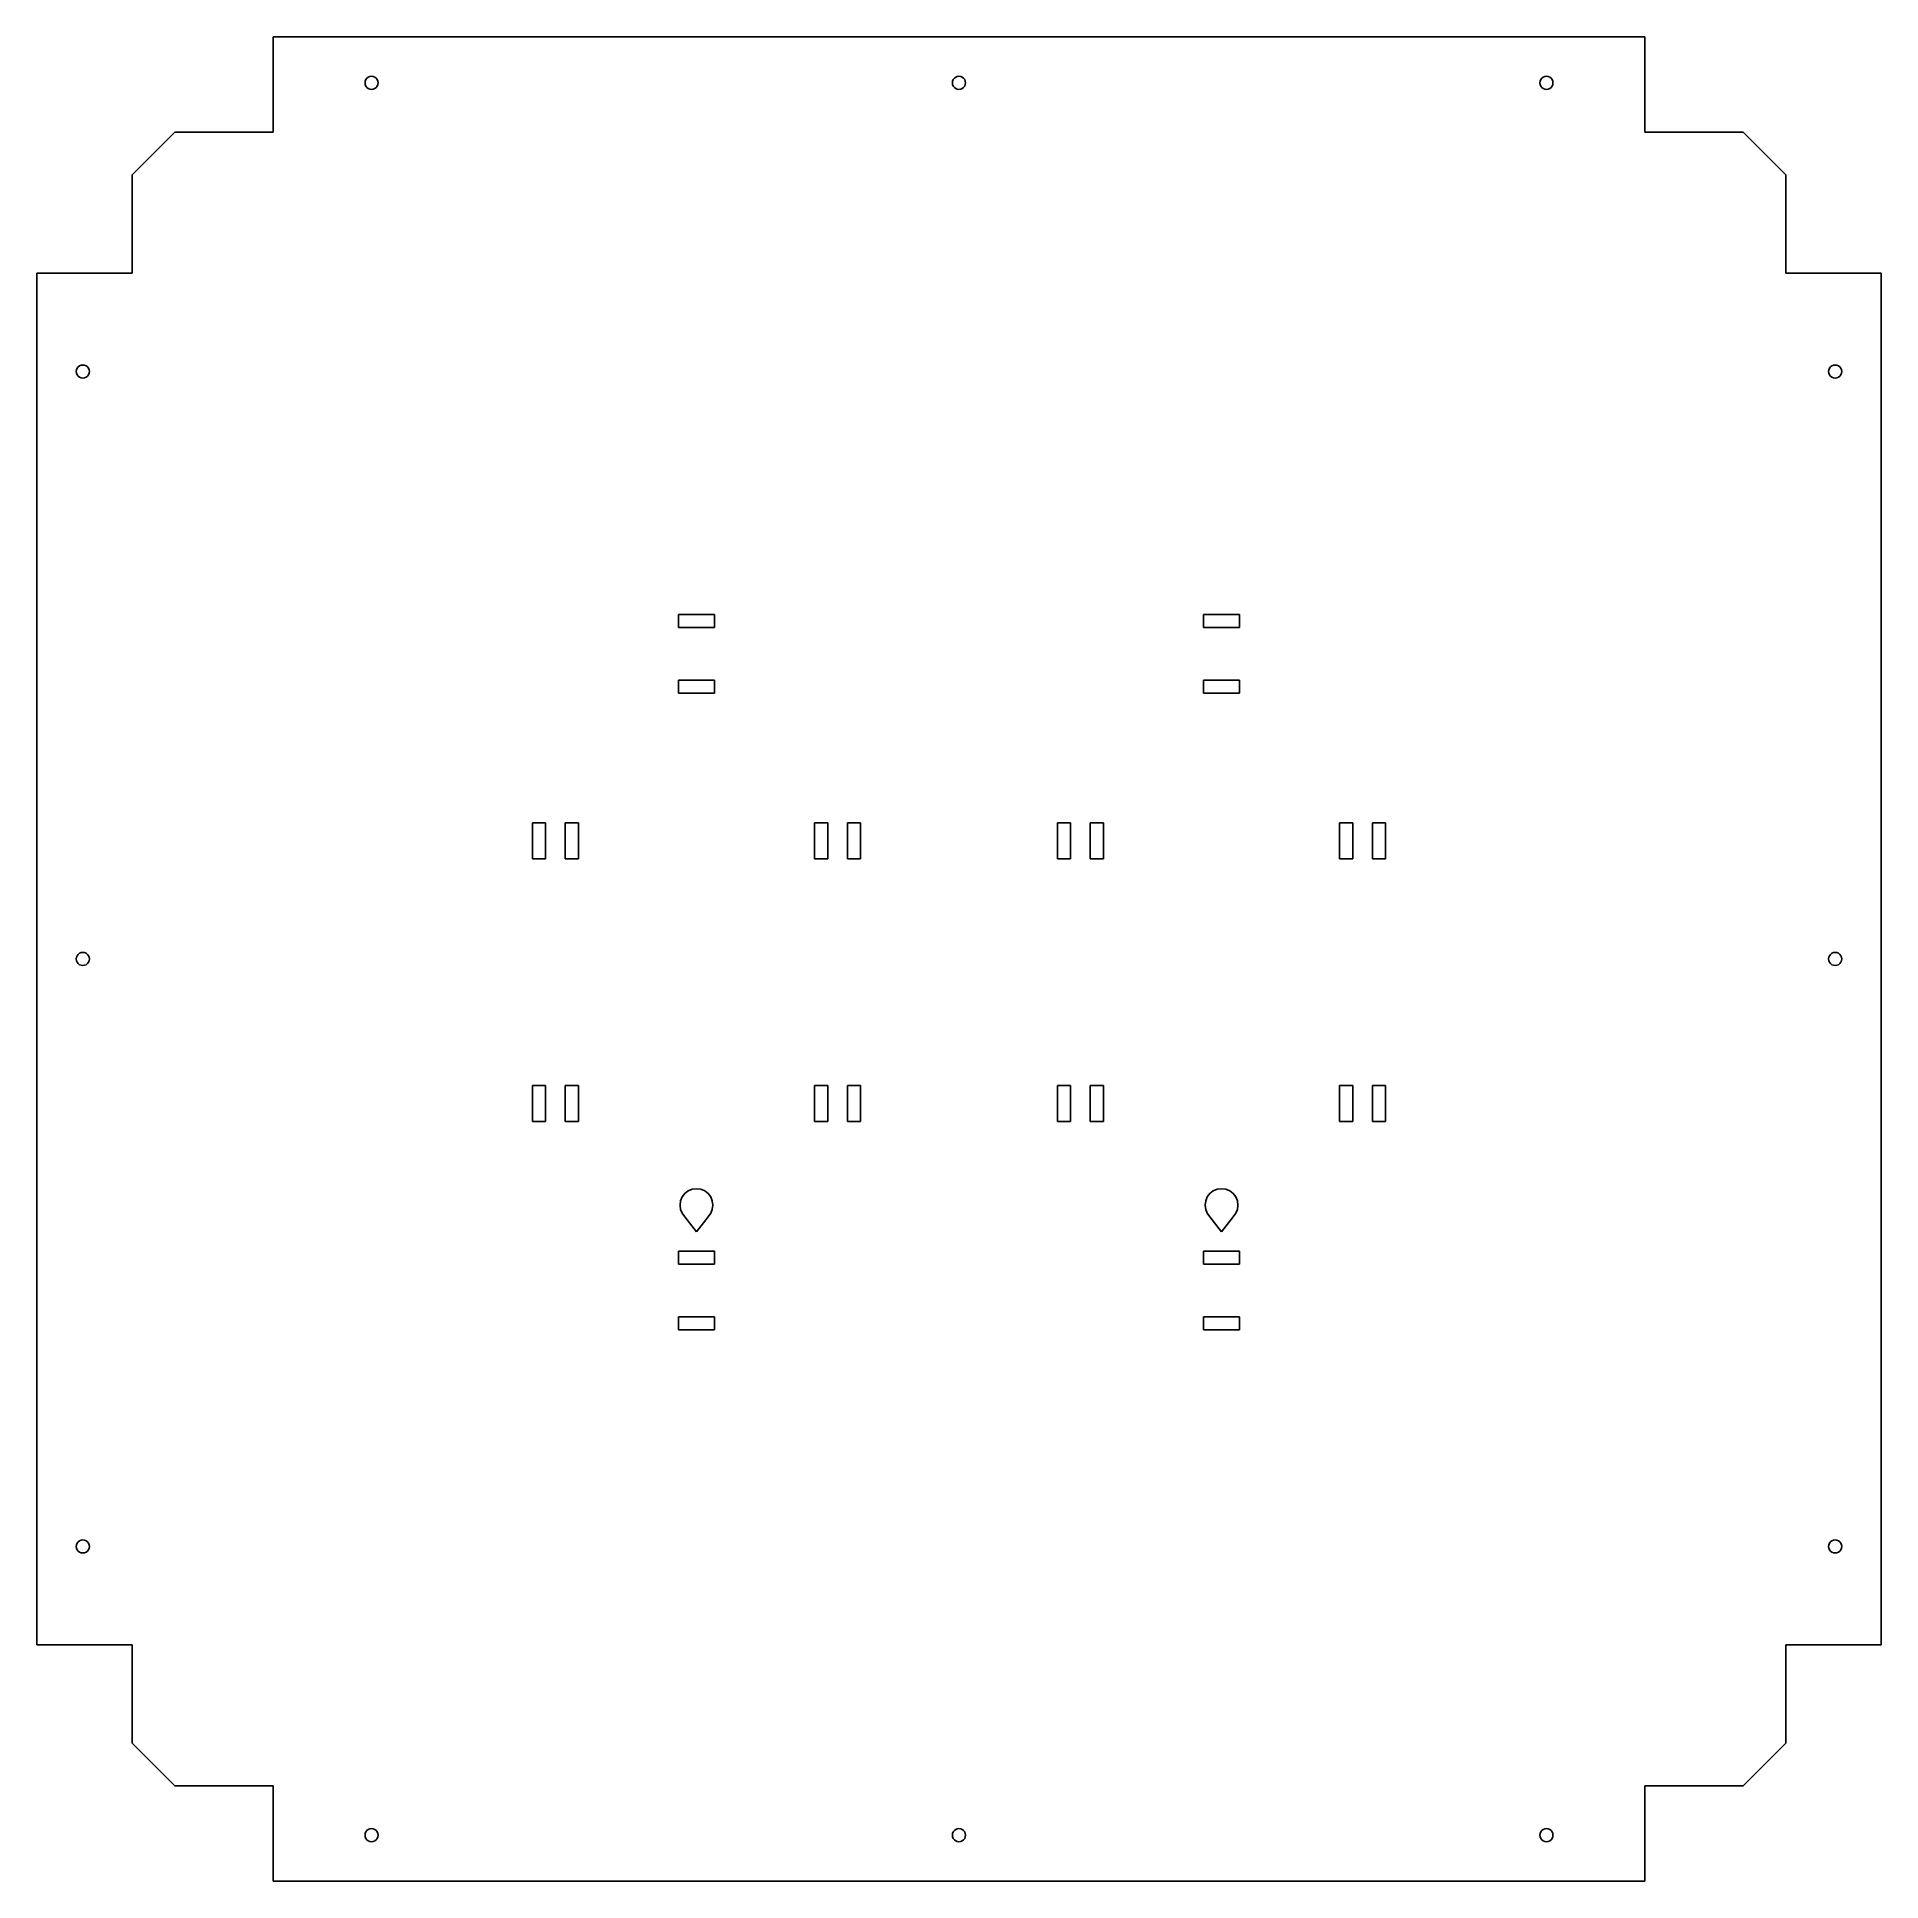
# Model space of a CAD drawing. Header units: metres. Extents: x 3272 to 3834, y 3476 to 4038.
import ezdxf

# ---------------------------------------------------------------- set-up
doc = ezdxf.new("R2010")
doc.units = ezdxf.units.M

msp = doc.modelspace()

# ---------------------------------------------------------------- linework, layer by layer
at = {"layer": 'GROUP0'}
for p, q in [((3762.09, 4037.89, 0), (3344.09, 4037.89, 0)), ((3344.09, 4037.89, 0), (3344.09, 4008.89, 0)), ((3762.09, 4008.89, 0), (3762.09, 4037.89, 0)), ((3372.16, 4024.41, 0), (3372.09, 4023.89, 0)), ((3372.36, 4024.89, 0), (3372.16, 4024.41, 0)), ((3372.68, 4025.3, 0), (3372.36, 4024.89, 0)), ((3373.09, 4025.62, 0), (3372.68, 4025.3, 0)), ((3373.57, 4025.82, 0), (3373.09, 4025.62, 0)), ((3374.09, 4025.89, 0), (3373.57, 4025.82, 0)), ((3374.61, 4025.82, 0), (3374.09, 4025.89, 0)), ((3375.09, 4025.62, 0), (3374.61, 4025.82, 0)), ((3375.51, 4025.3, 0), (3375.09, 4025.62, 0)), ((3375.82, 4024.89, 0), (3375.51, 4025.3, 0)), ((3376.02, 4024.41, 0), (3375.82, 4024.89, 0)), ((3376.09, 4023.89, 0), (3376.02, 4024.41, 0)), ((3551.16, 4024.41, 0), (3551.09, 4023.89, 0)), ((3551.36, 4024.89, 0), (3551.16, 4024.41, 0)), ((3551.68, 4025.3, 0), (3551.36, 4024.89, 0)), ((3552.09, 4025.62, 0), (3551.68, 4025.3, 0)), ((3552.57, 4025.82, 0), (3552.09, 4025.62, 0)), ((3553.09, 4025.89, 0), (3552.57, 4025.82, 0)), ((3553.61, 4025.82, 0), (3553.09, 4025.89, 0)), ((3554.09, 4025.62, 0), (3553.61, 4025.82, 0)), ((3554.51, 4025.3, 0), (3554.09, 4025.62, 0)), ((3554.82, 4024.89, 0), (3554.51, 4025.3, 0)), ((3555.02, 4024.41, 0), (3554.82, 4024.89, 0)), ((3555.09, 4023.89, 0), (3555.02, 4024.41, 0)), ((3730.16, 4024.41, 0), (3730.09, 4023.89, 0)), ((3730.36, 4024.89, 0), (3730.16, 4024.41, 0)), ((3730.68, 4025.3, 0), (3730.36, 4024.89, 0)), ((3731.09, 4025.62, 0), (3730.68, 4025.3, 0)), ((3731.57, 4025.82, 0), (3731.09, 4025.62, 0)), ((3732.09, 4025.89, 0), (3731.57, 4025.82, 0)), ((3732.61, 4025.82, 0), (3732.09, 4025.89, 0)), ((3733.09, 4025.62, 0), (3732.61, 4025.82, 0)), ((3733.51, 4025.3, 0), (3733.09, 4025.62, 0)), ((3733.82, 4024.89, 0), (3733.51, 4025.3, 0)), ((3734.02, 4024.41, 0), (3733.82, 4024.89, 0)), ((3734.09, 4023.89, 0), (3734.02, 4024.41, 0)), ((3372.09, 4023.89, 0), (3372.16, 4023.37, 0)), ((3372.16, 4023.37, 0), (3372.36, 4022.89, 0)), ((3372.36, 4022.89, 0), (3372.68, 4022.47, 0)), ((3372.68, 4022.47, 0), (3373.09, 4022.16, 0)), ((3373.09, 4022.16, 0), (3373.57, 4021.96, 0)), ((3373.57, 4021.96, 0), (3374.09, 4021.89, 0)), ((3374.09, 4021.89, 0), (3374.61, 4021.96, 0)), ((3374.61, 4021.96, 0), (3375.09, 4022.16, 0)), ((3375.09, 4022.16, 0), (3375.51, 4022.47, 0)), ((3375.51, 4022.47, 0), (3375.82, 4022.89, 0)), ((3375.82, 4022.89, 0), (3376.02, 4023.37, 0)), ((3376.02, 4023.37, 0), (3376.09, 4023.89, 0)), ((3551.09, 4023.89, 0), (3551.16, 4023.37, 0)), ((3551.16, 4023.37, 0), (3551.36, 4022.89, 0)), ((3551.36, 4022.89, 0), (3551.68, 4022.47, 0)), ((3551.68, 4022.47, 0), (3552.09, 4022.16, 0)), ((3552.09, 4022.16, 0), (3552.57, 4021.96, 0)), ((3552.57, 4021.96, 0), (3553.09, 4021.89, 0)), ((3553.09, 4021.89, 0), (3553.61, 4021.96, 0)), ((3553.61, 4021.96, 0), (3554.09, 4022.16, 0)), ((3554.09, 4022.16, 0), (3554.51, 4022.47, 0)), ((3554.51, 4022.47, 0), (3554.82, 4022.89, 0)), ((3554.82, 4022.89, 0), (3555.02, 4023.37, 0)), ((3555.02, 4023.37, 0), (3555.09, 4023.89, 0)), ((3730.09, 4023.89, 0), (3730.16, 4023.37, 0)), ((3730.16, 4023.37, 0), (3730.36, 4022.89, 0)), ((3730.36, 4022.89, 0), (3730.68, 4022.47, 0)), ((3730.68, 4022.47, 0), (3731.09, 4022.16, 0)), ((3731.09, 4022.16, 0), (3731.57, 4021.96, 0)), ((3731.57, 4021.96, 0), (3732.09, 4021.89, 0)), ((3732.09, 4021.89, 0), (3732.61, 4021.96, 0)), ((3732.61, 4021.96, 0), (3733.09, 4022.16, 0)), ((3733.09, 4022.16, 0), (3733.51, 4022.47, 0)), ((3733.51, 4022.47, 0), (3733.82, 4022.89, 0)), ((3733.82, 4022.89, 0), (3734.02, 4023.37, 0)), ((3734.02, 4023.37, 0), (3734.09, 4023.89, 0)), ((3314.09, 4008.89, 0), (3301.09, 3995.89, 0)), ((3344.09, 4008.89, 0), (3314.09, 4008.89, 0)), ((3762.09, 4008.89, 0), (3792.09, 4008.89, 0)), ((3805.09, 3995.89, 0), (3792.09, 4008.89, 0)), ((3301.09, 3965.89, 0), (3301.09, 3995.89, 0)), ((3805.09, 3965.89, 0), (3805.09, 3995.89, 0)), ((3301.09, 3965.89, 0), (3272.09, 3965.89, 0)), ((3272.09, 3965.89, 0), (3272.09, 3547.89)), ((3834.09, 3965.89, 0), (3805.09, 3965.89, 0)), ((3834.09, 3547.89, 0), (3834.09, 3965.89, 0)), ((3284.16, 3936.41, 0), (3284.09, 3935.89, 0)), ((3284.09, 3935.89, 0), (3284.16, 3935.37, 0)), ((3284.36, 3936.89, 0), (3284.16, 3936.41, 0)), ((3284.16, 3935.37, 0), (3284.36, 3934.89, 0)), ((3284.68, 3937.3, 0), (3284.36, 3936.89, 0)), ((3284.36, 3934.89, 0), (3284.68, 3934.47, 0)), ((3285.09, 3937.62, 0), (3284.68, 3937.3, 0)), ((3284.68, 3934.47, 0), (3285.09, 3934.16, 0)), ((3285.57, 3937.82, 0), (3285.09, 3937.62, 0)), ((3285.09, 3934.16, 0), (3285.57, 3933.96, 0)), ((3286.09, 3937.89, 0), (3285.57, 3937.82, 0)), ((3286.61, 3937.82, 0), (3286.09, 3937.89, 0)), ((3287.09, 3937.62, 0), (3286.61, 3937.82, 0)), ((3286.61, 3933.96, 0), (3287.09, 3934.16, 0)), ((3287.51, 3937.3, 0), (3287.09, 3937.62, 0)), ((3287.09, 3934.16, 0), (3287.51, 3934.47, 0)), ((3287.82, 3936.89, 0), (3287.51, 3937.3, 0)), ((3287.51, 3934.47, 0), (3287.82, 3934.89, 0)), ((3288.02, 3936.41, 0), (3287.82, 3936.89, 0)), ((3287.82, 3934.89, 0), (3288.02, 3935.37, 0)), ((3288.09, 3935.89, 0), (3288.02, 3936.41, 0)), ((3288.02, 3935.37, 0), (3288.09, 3935.89, 0)), ((3818.16, 3936.41, 0), (3818.09, 3935.89, 0)), ((3818.09, 3935.89, 0), (3818.16, 3935.37, 0)), ((3818.36, 3936.89, 0), (3818.16, 3936.41, 0)), ((3818.16, 3935.37, 0), (3818.36, 3934.89, 0)), ((3818.68, 3937.3, 0), (3818.36, 3936.89, 0)), ((3818.36, 3934.89, 0), (3818.68, 3934.47, 0)), ((3819.09, 3937.62, 0), (3818.68, 3937.3, 0)), ((3818.68, 3934.47, 0), (3819.09, 3934.16, 0)), ((3819.57, 3937.82, 0), (3819.09, 3937.62, 0)), ((3819.09, 3934.16, 0), (3819.57, 3933.96, 0)), ((3820.09, 3937.89, 0), (3819.57, 3937.82, 0)), ((3820.61, 3937.82, 0), (3820.09, 3937.89, 0)), ((3821.09, 3937.62, 0), (3820.61, 3937.82, 0)), ((3820.61, 3933.96, 0), (3821.09, 3934.16, 0)), ((3821.51, 3937.3, 0), (3821.09, 3937.62, 0)), ((3821.09, 3934.16, 0), (3821.51, 3934.47, 0)), ((3821.82, 3936.89, 0), (3821.51, 3937.3, 0)), ((3821.51, 3934.47, 0), (3821.82, 3934.89, 0)), ((3822.02, 3936.41, 0), (3821.82, 3936.89, 0)), ((3821.82, 3934.89, 0), (3822.02, 3935.37, 0)), ((3822.09, 3935.89, 0), (3822.02, 3936.41, 0)), ((3822.02, 3935.37, 0), (3822.09, 3935.89, 0)), ((3285.57, 3933.96, 0), (3286.09, 3933.89, 0)), ((3286.09, 3933.89, 0), (3286.61, 3933.96, 0)), ((3819.57, 3933.96, 0), (3820.09, 3933.89, 0)), ((3820.09, 3933.89, 0), (3820.61, 3933.96, 0)), ((3467.59, 3861.89, 0), (3467.59, 3857.89, 0)), ((3478.59, 3861.89, 0), (3467.59, 3861.89, 0)), ((3478.59, 3857.89, 0), (3478.59, 3861.89, 0)), ((3627.59, 3861.89, 0), (3627.59, 3857.89, 0)), ((3638.59, 3861.89, 0), (3627.59, 3861.89, 0)), ((3638.59, 3857.89, 0), (3638.59, 3861.89, 0)), ((3467.59, 3857.89, 0), (3478.59, 3857.89, 0)), ((3627.59, 3857.89, 0), (3638.59, 3857.89, 0)), ((3467.59, 3841.89, 0), (3467.59, 3837.89, 0)), ((3478.59, 3841.89, 0), (3467.59, 3841.89, 0)), ((3478.59, 3837.89, 0), (3478.59, 3841.89, 0)), ((3627.59, 3841.89, 0), (3627.59, 3837.89, 0)), ((3638.59, 3841.89, 0), (3627.59, 3841.89, 0)), ((3638.59, 3837.89, 0), (3638.59, 3841.89, 0)), ((3467.59, 3837.89, 0), (3478.59, 3837.89, 0)), ((3627.59, 3837.89, 0), (3638.59, 3837.89, 0)), ((3423.09, 3787.39, 0), (3423.09, 3798.39, 0)), ((3423.09, 3798.39, 0), (3427.09, 3798.39, 0)), ((3427.09, 3798.39, 0), (3427.09, 3787.39, 0)), ((3433.09, 3787.39, 0), (3433.09, 3798.39, 0)), ((3433.09, 3798.39, 0), (3437.09, 3798.39, 0)), ((3437.09, 3798.39, 0), (3437.09, 3787.39, 0)), ((3509.09, 3798.39, 0), (3509.09, 3787.39, 0)), ((3513.09, 3798.39, 0), (3509.09, 3798.39, 0)), ((3513.09, 3787.39, 0), (3513.09, 3798.39, 0)), ((3519.09, 3798.39, 0), (3519.09, 3787.39, 0)), ((3523.09, 3798.39, 0), (3519.09, 3798.39, 0)), ((3523.09, 3787.39, 0), (3523.09, 3798.39, 0)), ((3583.09, 3787.39, 0), (3583.09, 3798.39, 0)), ((3583.09, 3798.39, 0), (3587.09, 3798.39, 0)), ((3587.09, 3798.39, 0), (3587.09, 3787.39, 0)), ((3593.09, 3798.39, 0), (3593.09, 3787.39, 0)), ((3597.09, 3798.39, 0), (3593.09, 3798.39, 0)), ((3597.09, 3787.39, 0), (3597.09, 3798.39, 0)), ((3669.09, 3798.39, 0), (3669.09, 3787.39, 0)), ((3673.09, 3798.39, 0), (3669.09, 3798.39, 0)), ((3673.09, 3787.39, 0), (3673.09, 3798.39, 0)), ((3679.09, 3798.39, 0), (3679.09, 3787.39, 0)), ((3683.09, 3798.39, 0), (3679.09, 3798.39, 0)), ((3683.09, 3787.39, 0), (3683.09, 3798.39, 0)), ((3427.09, 3787.39, 0), (3423.09, 3787.39, 0)), ((3437.09, 3787.39, 0), (3433.09, 3787.39, 0)), ((3509.09, 3787.39, 0), (3513.09, 3787.39, 0)), ((3519.09, 3787.39, 0), (3523.09, 3787.39, 0)), ((3587.09, 3787.39, 0), (3583.09, 3787.39, 0)), ((3593.09, 3787.39, 0), (3597.09, 3787.39, 0)), ((3669.09, 3787.39, 0), (3673.09, 3787.39, 0)), ((3679.09, 3787.39, 0), (3683.09, 3787.39, 0)), ((3284.16, 3757.41, 0), (3284.09, 3756.89, 0)), ((3284.09, 3756.89, 0), (3284.16, 3756.37, 0)), ((3284.36, 3757.89, 0), (3284.16, 3757.41, 0)), ((3284.16, 3756.37, 0), (3284.36, 3755.89, 0)), ((3284.68, 3758.3, 0), (3284.36, 3757.89, 0)), ((3284.36, 3755.89, 0), (3284.68, 3755.47, 0)), ((3285.09, 3758.62, 0), (3284.68, 3758.3, 0)), ((3284.68, 3755.47, 0), (3285.09, 3755.16, 0)), ((3285.57, 3758.82, 0), (3285.09, 3758.62, 0)), ((3285.09, 3755.16, 0), (3285.57, 3754.96, 0)), ((3286.09, 3758.89, 0), (3285.57, 3758.82, 0)), ((3285.57, 3754.96, 0), (3286.09, 3754.89, 0)), ((3286.61, 3758.82, 0), (3286.09, 3758.89, 0)), ((3286.09, 3754.89, 0), (3286.61, 3754.96, 0)), ((3287.09, 3758.62, 0), (3286.61, 3758.82, 0)), ((3286.61, 3754.96, 0), (3287.09, 3755.16, 0)), ((3287.51, 3758.3, 0), (3287.09, 3758.62, 0)), ((3287.09, 3755.16, 0), (3287.51, 3755.47, 0)), ((3287.82, 3757.89, 0), (3287.51, 3758.3, 0)), ((3287.51, 3755.47, 0), (3287.82, 3755.89, 0)), ((3288.02, 3757.41, 0), (3287.82, 3757.89, 0)), ((3287.82, 3755.89, 0), (3288.02, 3756.37, 0)), ((3288.09, 3756.89, 0), (3288.02, 3757.41, 0)), ((3288.02, 3756.37, 0), (3288.09, 3756.89, 0)), ((3818.16, 3757.41, 0), (3818.09, 3756.89, 0)), ((3818.09, 3756.89, 0), (3818.16, 3756.37, 0)), ((3818.36, 3757.89, 0), (3818.16, 3757.41, 0)), ((3818.16, 3756.37, 0), (3818.36, 3755.89, 0)), ((3818.68, 3758.3, 0), (3818.36, 3757.89, 0)), ((3818.36, 3755.89, 0), (3818.68, 3755.47, 0)), ((3819.09, 3758.62, 0), (3818.68, 3758.3, 0)), ((3818.68, 3755.47, 0), (3819.09, 3755.16, 0)), ((3819.57, 3758.82, 0), (3819.09, 3758.62, 0)), ((3819.09, 3755.16, 0), (3819.57, 3754.96, 0)), ((3820.09, 3758.89, 0), (3819.57, 3758.82, 0)), ((3819.57, 3754.96, 0), (3820.09, 3754.89, 0)), ((3820.61, 3758.82, 0), (3820.09, 3758.89, 0)), ((3820.09, 3754.89, 0), (3820.61, 3754.96, 0)), ((3821.09, 3758.62, 0), (3820.61, 3758.82, 0)), ((3820.61, 3754.96, 0), (3821.09, 3755.16, 0)), ((3821.51, 3758.3, 0), (3821.09, 3758.62, 0)), ((3821.09, 3755.16, 0), (3821.51, 3755.47, 0)), ((3821.82, 3757.89, 0), (3821.51, 3758.3, 0)), ((3821.51, 3755.47, 0), (3821.82, 3755.89, 0)), ((3822.02, 3757.41, 0), (3821.82, 3757.89, 0)), ((3821.82, 3755.89, 0), (3822.02, 3756.37, 0)), ((3822.09, 3756.89, 0), (3822.02, 3757.41, 0)), ((3822.02, 3756.37, 0), (3822.09, 3756.89, 0)), ((3423.09, 3707.39, 0), (3423.09, 3718.39, 0)), ((3423.09, 3718.39, 0), (3427.09, 3718.39, 0)), ((3427.09, 3718.39, 0), (3427.09, 3707.39, 0)), ((3433.09, 3718.39, 0), (3437.09, 3718.39, 0)), ((3433.09, 3707.39, 0), (3433.09, 3718.39, 0)), ((3437.09, 3718.39, 0), (3437.09, 3707.39, 0)), ((3513.09, 3718.39, 0), (3509.09, 3718.39, 0)), ((3509.09, 3718.39, 0), (3509.09, 3707.39, 0)), ((3513.09, 3707.39, 0), (3513.09, 3718.39, 0)), ((3519.09, 3718.39, 0), (3519.09, 3707.39, 0)), ((3523.09, 3718.39, 0), (3519.09, 3718.39, 0)), ((3523.09, 3707.39, 0), (3523.09, 3718.39, 0)), ((3583.09, 3707.39, 0), (3583.09, 3718.39, 0)), ((3583.09, 3718.39, 0), (3587.09, 3718.39, 0)), ((3587.09, 3718.39, 0), (3587.09, 3707.39, 0)), ((3593.09, 3718.39, 0), (3593.09, 3707.39, 0)), ((3597.09, 3718.39, 0), (3593.09, 3718.39, 0)), ((3597.09, 3707.39, 0), (3597.09, 3718.39, 0)), ((3673.09, 3718.39, 0), (3669.09, 3718.39, 0)), ((3669.09, 3718.39, 0), (3669.09, 3707.39, 0)), ((3673.09, 3707.39, 0), (3673.09, 3718.39, 0)), ((3679.09, 3718.39, 0), (3679.09, 3707.39, 0)), ((3683.09, 3718.39, 0), (3679.09, 3718.39, 0)), ((3683.09, 3707.39, 0), (3683.09, 3718.39, 0)), ((3427.09, 3707.39, 0), (3423.09, 3707.39, 0)), ((3437.09, 3707.39, 0), (3433.09, 3707.39, 0)), ((3509.09, 3707.39, 0), (3513.09, 3707.39, 0)), ((3519.09, 3707.39, 0), (3523.09, 3707.39, 0)), ((3587.09, 3707.39, 0), (3583.09, 3707.39, 0)), ((3593.09, 3707.39, 0), (3597.09, 3707.39, 0)), ((3669.09, 3707.39, 0), (3673.09, 3707.39, 0)), ((3679.09, 3707.39, 0), (3683.09, 3707.39, 0)), ((3471.8, 3686.72, 0), (3473.09, 3686.89, 0)), ((3473.09, 3686.89, 0), (3474.39, 3686.72, 0)), ((3631.8, 3686.72, 0), (3633.09, 3686.89, 0)), ((3633.09, 3686.89, 0), (3634.39, 3686.72, 0)), ((3468.09, 3681.89, 0), (3468.26, 3683.18, 0)), ((3468.26, 3680.59, 0), (3468.09, 3681.89, 0)), ((3468.26, 3683.18, 0), (3468.76, 3684.39, 0)), ((3468.76, 3684.39, 0), (3469.56, 3685.42, 0)), ((3469.56, 3685.42, 0), (3470.59, 3686.22, 0)), ((3470.59, 3686.22, 0), (3471.8, 3686.72, 0)), ((3474.39, 3686.72, 0), (3475.59, 3686.22, 0)), ((3475.59, 3686.22, 0), (3476.63, 3685.42, 0)), ((3476.63, 3685.42, 0), (3477.42, 3684.39, 0)), ((3477.42, 3684.39, 0), (3477.92, 3683.18, 0)), ((3477.92, 3683.18, 0), (3478.09, 3681.89, 0)), ((3478.09, 3681.89, 0), (3477.92, 3680.59, 0)), ((3628.09, 3681.89, 0), (3628.26, 3683.18, 0)), ((3628.26, 3680.59, 0), (3628.09, 3681.89, 0)), ((3628.26, 3683.18, 0), (3628.76, 3684.39, 0)), ((3628.76, 3684.39, 0), (3629.56, 3685.42, 0)), ((3629.56, 3685.42, 0), (3630.59, 3686.22, 0)), ((3630.59, 3686.22, 0), (3631.8, 3686.72, 0)), ((3634.39, 3686.72, 0), (3635.59, 3686.22, 0)), ((3635.59, 3686.22, 0), (3636.63, 3685.42, 0)), ((3636.63, 3685.42, 0), (3637.42, 3684.39, 0)), ((3637.42, 3684.39, 0), (3637.92, 3683.18, 0)), ((3637.92, 3683.18, 0), (3638.09, 3681.89, 0)), ((3638.09, 3681.89, 0), (3637.92, 3680.59, 0)), ((3468.76, 3679.39, 0), (3468.26, 3680.59, 0)), ((3469.56, 3678.35, 0), (3468.76, 3679.39, 0)), ((3469.56, 3678.35, 0), (3473.09, 3673.75, 0)), ((3473.09, 3673.75, 0), (3476.63, 3678.35, 0)), ((3477.42, 3679.39, 0), (3476.63, 3678.35, 0)), ((3477.92, 3680.59, 0), (3477.42, 3679.39, 0)), ((3628.76, 3679.39, 0), (3628.26, 3680.59, 0)), ((3629.56, 3678.35, 0), (3628.76, 3679.39, 0)), ((3629.56, 3678.35, 0), (3633.09, 3673.75, 0)), ((3633.09, 3673.75, 0), (3636.63, 3678.35, 0)), ((3637.42, 3679.39, 0), (3636.63, 3678.35, 0)), ((3637.92, 3680.59, 0), (3637.42, 3679.39, 0)), ((3467.59, 3667.89, 0), (3467.59, 3663.89, 0)), ((3478.59, 3667.89, 0), (3467.59, 3667.89, 0)), ((3478.59, 3663.89, 0), (3478.59, 3667.89, 0)), ((3627.59, 3667.89, 0), (3627.59, 3663.89, 0)), ((3638.59, 3667.89, 0), (3627.59, 3667.89, 0)), ((3638.59, 3663.89, 0), (3638.59, 3667.89, 0)), ((3467.59, 3663.89, 0), (3478.59, 3663.89, 0)), ((3627.59, 3663.89, 0), (3638.59, 3663.89, 0)), ((3467.59, 3647.89, 0), (3467.59, 3643.89, 0)), ((3478.59, 3647.89, 0), (3467.59, 3647.89, 0)), ((3478.59, 3643.89, 0), (3478.59, 3647.89, 0)), ((3638.59, 3647.89, 0), (3627.59, 3647.89, 0)), ((3627.59, 3647.89, 0), (3627.59, 3643.89, 0)), ((3638.59, 3643.89, 0), (3638.59, 3647.89, 0)), ((3467.59, 3643.89, 0), (3478.59, 3643.89, 0)), ((3627.59, 3643.89, 0), (3638.59, 3643.89, 0)), ((3284.16, 3578.41, 0), (3284.09, 3577.89, 0)), ((3284.09, 3577.89, 0), (3284.16, 3577.37, 0)), ((3284.36, 3578.89, 0), (3284.16, 3578.41, 0)), ((3284.16, 3577.37, 0), (3284.36, 3576.89, 0)), ((3284.68, 3579.3, 0), (3284.36, 3578.89, 0)), ((3284.36, 3576.89, 0), (3284.68, 3576.47, 0)), ((3285.09, 3579.62, 0), (3284.68, 3579.3, 0)), ((3284.68, 3576.47, 0), (3285.09, 3576.16, 0)), ((3285.57, 3579.82, 0), (3285.09, 3579.62, 0)), ((3285.09, 3576.16, 0), (3285.57, 3575.96, 0)), ((3286.09, 3579.89, 0), (3285.57, 3579.82, 0)), ((3285.57, 3575.96, 0), (3286.09, 3575.89, 0)), ((3286.61, 3579.82, 0), (3286.09, 3579.89, 0)), ((3286.09, 3575.89, 0), (3286.61, 3575.96, 0)), ((3287.09, 3579.62, 0), (3286.61, 3579.82, 0)), ((3286.61, 3575.96, 0), (3287.09, 3576.16, 0)), ((3287.51, 3579.3, 0), (3287.09, 3579.62, 0)), ((3287.09, 3576.16, 0), (3287.51, 3576.47, 0)), ((3287.82, 3578.89, 0), (3287.51, 3579.3, 0)), ((3287.51, 3576.47, 0), (3287.82, 3576.89, 0)), ((3288.02, 3578.41, 0), (3287.82, 3578.89, 0)), ((3287.82, 3576.89, 0), (3288.02, 3577.37, 0)), ((3288.09, 3577.89, 0), (3288.02, 3578.41, 0)), ((3288.02, 3577.37, 0), (3288.09, 3577.89, 0)), ((3818.16, 3578.41, 0), (3818.09, 3577.89, 0)), ((3818.09, 3577.89, 0), (3818.16, 3577.37, 0)), ((3818.36, 3578.89, 0), (3818.16, 3578.41, 0)), ((3818.16, 3577.37, 0), (3818.36, 3576.89, 0)), ((3818.68, 3579.3, 0), (3818.36, 3578.89, 0)), ((3818.36, 3576.89, 0), (3818.68, 3576.47, 0)), ((3819.09, 3579.62, 0), (3818.68, 3579.3, 0)), ((3818.68, 3576.47, 0), (3819.09, 3576.16, 0)), ((3819.57, 3579.82, 0), (3819.09, 3579.62, 0)), ((3819.09, 3576.16, 0), (3819.57, 3575.96, 0)), ((3820.09, 3579.89, 0), (3819.57, 3579.82, 0)), ((3819.57, 3575.96, 0), (3820.09, 3575.89, 0)), ((3820.61, 3579.82, 0), (3820.09, 3579.89, 0)), ((3820.09, 3575.89, 0), (3820.61, 3575.96, 0)), ((3821.09, 3579.62, 0), (3820.61, 3579.82, 0)), ((3820.61, 3575.96, 0), (3821.09, 3576.16, 0)), ((3821.51, 3579.3, 0), (3821.09, 3579.62, 0)), ((3821.09, 3576.16, 0), (3821.51, 3576.47, 0)), ((3821.82, 3578.89, 0), (3821.51, 3579.3, 0)), ((3821.51, 3576.47, 0), (3821.82, 3576.89, 0)), ((3822.02, 3578.41, 0), (3821.82, 3578.89, 0)), ((3821.82, 3576.89, 0), (3822.02, 3577.37, 0)), ((3822.09, 3577.89, 0), (3822.02, 3578.41, 0)), ((3822.02, 3577.37, 0), (3822.09, 3577.89, 0)), ((3301.09, 3547.89, 0), (3272.09, 3547.89)), ((3301.09, 3547.89, 0), (3301.09, 3517.89, 0)), ((3805.09, 3547.89, 0), (3805.09, 3517.89, 0)), ((3805.09, 3547.89, 0), (3834.09, 3547.89, 0)), ((3314.09, 3504.89, 0), (3301.09, 3517.89, 0)), ((3792.09, 3504.89, 0), (3805.09, 3517.89, 0)), ((3344.09, 3504.89, 0), (3314.09, 3504.89, 0)), ((3344.09, 3475.89, 0), (3344.09, 3504.89, 0)), ((3762.09, 3475.89, 0), (3762.09, 3504.89, 0)), ((3762.09, 3504.89, 0), (3792.09, 3504.89, 0)), ((3372.16, 3490.41, 0), (3372.09, 3489.89, 0)), ((3372.36, 3490.89, 0), (3372.16, 3490.41, 0)), ((3372.68, 3491.3, 0), (3372.36, 3490.89, 0)), ((3373.09, 3491.62, 0), (3372.68, 3491.3, 0)), ((3373.57, 3491.82, 0), (3373.09, 3491.62, 0)), ((3374.09, 3491.89, 0), (3373.57, 3491.82, 0)), ((3374.61, 3491.82, 0), (3374.09, 3491.89, 0)), ((3375.09, 3491.62, 0), (3374.61, 3491.82, 0)), ((3375.51, 3491.3, 0), (3375.09, 3491.62, 0)), ((3375.82, 3490.89, 0), (3375.51, 3491.3, 0)), ((3376.02, 3490.41, 0), (3375.82, 3490.89, 0)), ((3376.09, 3489.89, 0), (3376.02, 3490.41, 0)), ((3551.16, 3490.41, 0), (3551.09, 3489.89, 0)), ((3551.36, 3490.89, 0), (3551.16, 3490.41, 0)), ((3551.68, 3491.3, 0), (3551.36, 3490.89, 0)), ((3552.09, 3491.62, 0), (3551.68, 3491.3, 0)), ((3552.57, 3491.82, 0), (3552.09, 3491.62, 0)), ((3553.09, 3491.89, 0), (3552.57, 3491.82, 0)), ((3553.61, 3491.82, 0), (3553.09, 3491.89, 0)), ((3554.09, 3491.62, 0), (3553.61, 3491.82, 0)), ((3554.51, 3491.3, 0), (3554.09, 3491.62, 0)), ((3554.82, 3490.89, 0), (3554.51, 3491.3, 0)), ((3555.02, 3490.41, 0), (3554.82, 3490.89, 0)), ((3555.09, 3489.89, 0), (3555.02, 3490.41, 0)), ((3730.16, 3490.41, 0), (3730.09, 3489.89, 0)), ((3730.36, 3490.89, 0), (3730.16, 3490.41, 0)), ((3730.68, 3491.3, 0), (3730.36, 3490.89, 0)), ((3731.09, 3491.62, 0), (3730.68, 3491.3, 0)), ((3731.57, 3491.82, 0), (3731.09, 3491.62, 0)), ((3732.09, 3491.89, 0), (3731.57, 3491.82, 0)), ((3732.61, 3491.82, 0), (3732.09, 3491.89, 0)), ((3733.09, 3491.62, 0), (3732.61, 3491.82, 0)), ((3733.51, 3491.3, 0), (3733.09, 3491.62, 0)), ((3733.82, 3490.89, 0), (3733.51, 3491.3, 0)), ((3734.02, 3490.41, 0), (3733.82, 3490.89, 0)), ((3734.09, 3489.89, 0), (3734.02, 3490.41, 0)), ((3372.09, 3489.89, 0), (3372.16, 3489.37, 0)), ((3372.16, 3489.37, 0), (3372.36, 3488.89, 0)), ((3372.36, 3488.89, 0), (3372.68, 3488.47, 0)), ((3372.68, 3488.47, 0), (3373.09, 3488.16, 0)), ((3373.09, 3488.16, 0), (3373.57, 3487.96, 0)), ((3373.57, 3487.96, 0), (3374.09, 3487.89, 0)), ((3374.09, 3487.89, 0), (3374.61, 3487.96, 0)), ((3374.61, 3487.96, 0), (3375.09, 3488.16, 0)), ((3375.09, 3488.16, 0), (3375.51, 3488.47, 0)), ((3375.51, 3488.47, 0), (3375.82, 3488.89, 0)), ((3375.82, 3488.89, 0), (3376.02, 3489.37, 0)), ((3376.02, 3489.37, 0), (3376.09, 3489.89, 0)), ((3551.09, 3489.89, 0), (3551.16, 3489.37, 0)), ((3551.16, 3489.37, 0), (3551.36, 3488.89, 0)), ((3551.36, 3488.89, 0), (3551.68, 3488.47, 0)), ((3551.68, 3488.47, 0), (3552.09, 3488.16, 0)), ((3552.09, 3488.16, 0), (3552.57, 3487.96, 0)), ((3552.57, 3487.96, 0), (3553.09, 3487.89, 0)), ((3553.09, 3487.89, 0), (3553.61, 3487.96, 0)), ((3553.61, 3487.96, 0), (3554.09, 3488.16, 0)), ((3554.09, 3488.16, 0), (3554.51, 3488.47, 0)), ((3554.51, 3488.47, 0), (3554.82, 3488.89, 0)), ((3554.82, 3488.89, 0), (3555.02, 3489.37, 0)), ((3555.02, 3489.37, 0), (3555.09, 3489.89, 0)), ((3730.09, 3489.89, 0), (3730.16, 3489.37, 0)), ((3730.16, 3489.37, 0), (3730.36, 3488.89, 0)), ((3730.36, 3488.89, 0), (3730.68, 3488.47, 0)), ((3730.68, 3488.47, 0), (3731.09, 3488.16, 0)), ((3731.09, 3488.16, 0), (3731.57, 3487.96, 0)), ((3731.57, 3487.96, 0), (3732.09, 3487.89, 0)), ((3732.09, 3487.89, 0), (3732.61, 3487.96, 0)), ((3732.61, 3487.96, 0), (3733.09, 3488.16, 0)), ((3733.09, 3488.16, 0), (3733.51, 3488.47, 0)), ((3733.51, 3488.47, 0), (3733.82, 3488.89, 0)), ((3733.82, 3488.89, 0), (3734.02, 3489.37, 0)), ((3734.02, 3489.37, 0), (3734.09, 3489.89, 0)), ((3344.09, 3475.89, 0), (3762.09, 3475.89, 0))]:
    msp.add_line(p, q, dxfattribs=at)

doc.saveas('drawing.dxf')
